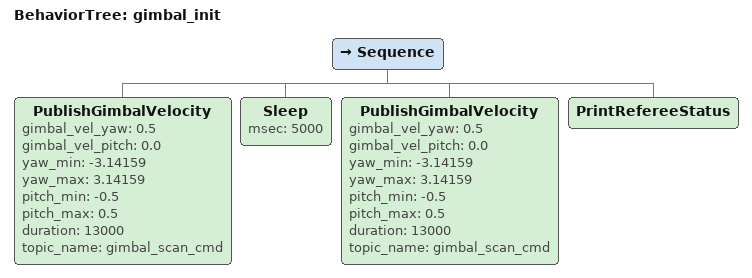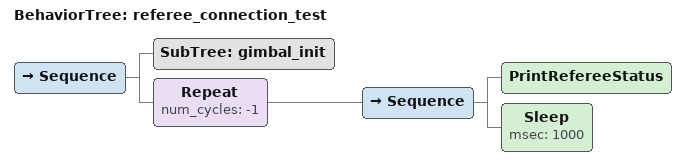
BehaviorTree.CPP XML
<?xml version="1.0" encoding="UTF-8"?>
<root BTCPP_format="4">

  <!-- Subtree: gimbal_init           -->
  <!-- Spin gimbal full circle twice  -->
  <!-- with 5s pause in between.      -->
  <BehaviorTree ID="gimbal_init">
    <Sequence>
      <!-- First full circle at moderate speed -->
      <PublishGimbalVelocity gimbal_vel_yaw="0.5"
                             gimbal_vel_pitch="0.0"
                             yaw_min="-3.14159"
                             yaw_max="3.14159"
                             pitch_min="-0.5"
                             pitch_max="0.5"
                             duration="13000"
                             topic_name="gimbal_scan_cmd"/>
      <!-- Pause 5 seconds -->
      <Sleep msec="5000"/>
      <!-- Second full circle -->
      <PublishGimbalVelocity gimbal_vel_yaw="0.5"
                             gimbal_vel_pitch="0.0"
                             yaw_min="-3.14159"
                             yaw_max="3.14159"
                             pitch_min="-0.5"
                             pitch_max="0.5"
                             duration="13000"
                             topic_name="gimbal_scan_cmd"/>
      <!-- Log gimbal init success -->
      <PrintRefereeStatus/>
    </Sequence>
  </BehaviorTree>

  <BehaviorTree ID="referee_connection_test">
    <Sequence>
      <!-- Gimbal initialization (runs once) -->
      <SubTree ID="gimbal_init"/>
      <!-- Main loop -->
      <Repeat num_cycles="-1">
        <Sequence>
          <PrintRefereeStatus/>
          <Sleep msec="1000"/>
        </Sequence>
      </Repeat>
    </Sequence>
  </BehaviorTree>

</root>
